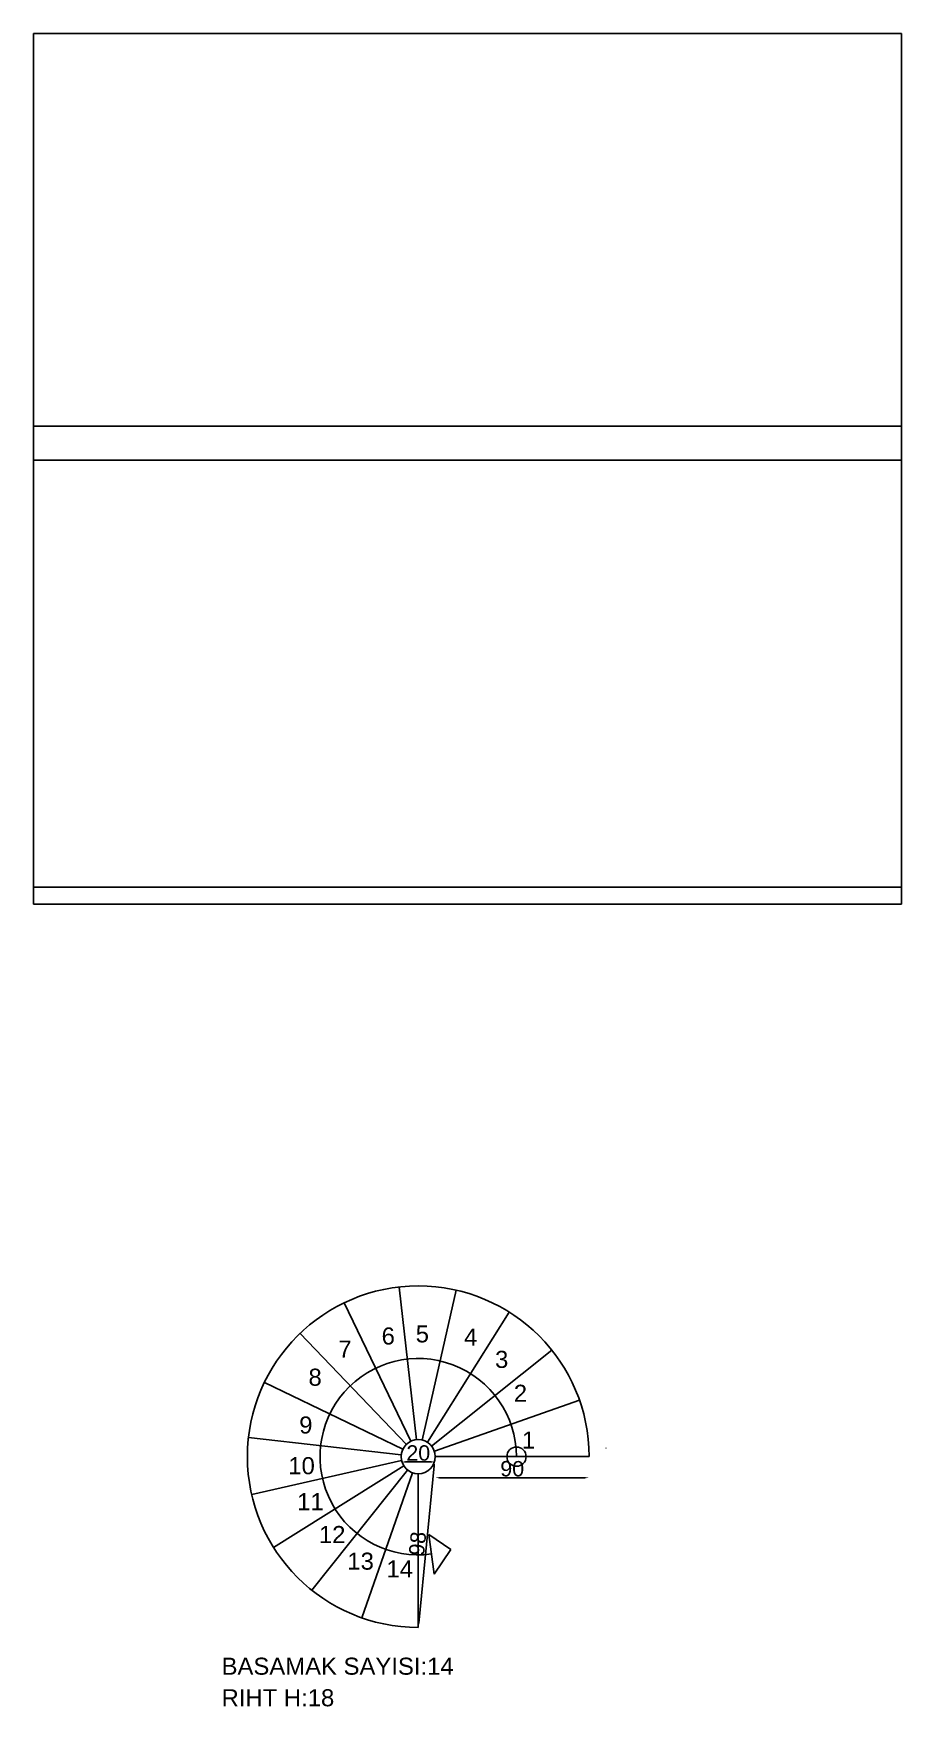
# Model space of a CAD drawing. Header units: millimetres. Extents: x 10088 to 21623, y -4423 to -852.
# Drawn here: x 10088 to 10596, y -4307 to -3327 of the extents above; entities that cross this region are included whole.
import ezdxf

# ---------------------------------------------------------------- set-up
doc = ezdxf.new("R2010")
doc.units = ezdxf.units.MM
doc.layers.add('KESİK', color=253, linetype='Continuous', lineweight=5)
doc.layers.add('olculer', color=3, linetype='Continuous')
doc.styles.get("Standard").update_dxf_attribs({"font": 'arial.ttf'})
doc.dimstyles.new('Rest', dxfattribs={"dimtxt": 20, "dimasz": 2.5, "dimexe": 1.25, "dimexo": 0.625, "dimtad": 1, "dimdec": 0, "dimtxsty": 'Standard', "dimcen": 2.5, "dimse1": 1, "dimse2": 1, "dimclrd": 1, "dimclrt": 1, "dimadec": 0, "dimazin": 0, "dimtfac": 1, "dimtdec": 0, "dimtmove": 0, "dimatfit": 3, "dimfxl": 1, "dimarcsym": 0})

# ---------------------------------------------------------------- blocks, each defined once
blk = doc.blocks.new('*D214')
at = {"color": 1, "lineweight": -2, "transparency": 16777216}
blk.add_line((10325.8, -4173.05), (10410.8, -4173.05), dxfattribs=at)
at = {"color": 1, "transparency": 16777216}
for points in [[(10325.8, -4172.63), (10325.8, -4173.46), (10323.3, -4173.05)], [(10410.8, -4172.63), (10410.8, -4173.46), (10413.3, -4173.05)]]:
    blk.add_solid(points, dxfattribs=at)
at = {"layer": 'Defpoints', "color": 0, "transparency": 16777216}
for p in [(10323.3, -4151.49), (10413.3, -4151.49), (10413.3, -4173.05)]:
    blk.add_point(p, dxfattribs=at)
at = {"color": 1, "transparency": 16777216, "insert": (10368.3, -4167.83), "char_height": 9, "attachment_point": 5}
blk.add_mtext('90', dxfattribs=at)
blk = doc.blocks.new('*D215')
at = {"color": 1, "lineweight": -2, "transparency": 16777216}
blk.add_line((10322.66, -4166.07), (10313.57, -4258.22), dxfattribs=at)
at = {"color": 1, "transparency": 16777216}
for points in [[(10322.25, -4166.03), (10323.08, -4166.11), (10322.91, -4163.58)], [(10313.16, -4258.18), (10313.99, -4258.27), (10313.33, -4260.71)]]:
    blk.add_solid(points, dxfattribs=at)
at = {"layer": 'Defpoints', "color": 0, "transparency": 16777216}
for p in [(10322.88, -4163.58), (10313.3, -4260.71), (10313.33, -4260.71)]:
    blk.add_point(p, dxfattribs=at)
at = {"color": 1, "transparency": 16777216, "insert": (10312.92, -4211.63), "char_height": 9, "attachment_point": 5, "rotation": 84.367}
blk.add_mtext('98', dxfattribs=at)
blk = doc.blocks.new('*D216')
at = {"color": 1, "lineweight": -2, "transparency": 16777216}
blk.add_line((10305.8, -4163.82), (10320.8, -4163.82), dxfattribs=at)
at = {"color": 1, "transparency": 16777216}
for points in [[(10305.8, -4163.4), (10305.8, -4164.23), (10303.3, -4163.82)], [(10320.8, -4163.4), (10320.8, -4164.23), (10323.3, -4163.82)]]:
    blk.add_solid(points, dxfattribs=at)
at = {"layer": 'Defpoints', "color": 0, "transparency": 16777216}
for p in [(10303.3, -4160.71), (10323.3, -4160.71), (10323.3, -4163.82)]:
    blk.add_point(p, dxfattribs=at)
at = {"color": 1, "transparency": 16777216, "insert": (10313.3, -4158.6), "char_height": 9, "attachment_point": 5}
blk.add_mtext('20', dxfattribs=at)

msp = doc.modelspace()

# ---------------------------------------------------------------- linework, layer by layer
for p, q in [((10088.07, -3327.09), (10596.2, -3327.09)), ((10088.07, -3327.09), (10088.07, -3837.09)), ((10596.2, -3327.09), (10596.2, -3837.09)), ((10088.07, -3557.09), (10596.2, -3557.09)), ((10088.07, -3577.09), (10596.2, -3577.09)), ((10088.07, -3827.09), (10596.2, -3827.09)), ((10088.07, -3837.09), (10596.2, -3837.09)), ((10302.11, -4061.34), (10312.18, -4150.77)), ((10335.56, -4063.22), (10315.53, -4150.96)), ((10269.92, -4070.61), (10308.96, -4151.7)), ((10318.62, -4152.24), (10366.51, -4076.04)), ((10306.39, -4153.49), (10244.13, -4088.5)), ((10391.49, -4098.36), (10321.12, -4154.48)), ((10223.21, -4117.32), (10304.29, -4156.37)), ((10322.74, -4157.41), (10407.69, -4127.68)), ((10303.37, -4159.59), (10213.93, -4149.51)), ((10215.81, -4182.96), (10303.55, -4162.94)), ((10413.3, -4160.71), (10323.3, -4160.71)), ((10423.3, -4155.71), (10423.19, -4155.71)), ((10304.84, -4166.03), (10228.63, -4213.91)), ((10250.95, -4238.89), (10307.07, -4168.53)), ((10280.28, -4255.1), (10310, -4170.15)), ((10313.3, -4170.71), (10313.3, -4260.71)), ((10319.5, -4206.26), (10332.41, -4215.12)), ((10322.53, -4229.52), (10319.5, -4206.26)), ((10332.41, -4215.12), (10322.53, -4229.52))]:
    msp.add_line(p, q)
for points in [[(10323.3, -4160.71), (10413.3, -4160.71)], [(10313.3, -4170.71), (10313.3, -4260.71)]]:
    msp.add_lwpolyline(points)
for centre, radius in [((10313.3, -4160.71), 10), ((10370.8, -4160.71), 5.65)]:
    msp.add_circle(centre, radius)
for radius, end in [(100, 270), (57.5, 277.67836)]:
    msp.add_arc((10313.3, -4160.71), radius, 0, end)

# ---------------------------------------------------------------- texts
at = {"layer": 'KESİK', "color": 1}
for s, p in [('BASAMAK SAYISI:14', (10198.17, -4288.44)), ('RIHT H:18', (10198.17, -4306.93))]:
    msp.add_text(s, height=10, dxfattribs=at).set_placement(p)
at = {"layer": 'olculer', "color": 175, "true_color": 0x4554a5}
for s, p in [('6', (10291.84, -4095.03)), ('5', (10311.82, -4093.79)), ('4', (10340.08, -4095.65)), ('7', (10266.54, -4102.7)), ('3', (10358.27, -4108.72)), ('8', (10249.05, -4119.17)), ('2', (10369.24, -4128.57)), ('9', (10243.62, -4147.16)), ('1', (10373.97, -4156.03)), ('10', (10237.23, -4171)), ('11', (10242.42, -4192.05)), ('12', (10255.14, -4211.31)), ('13', (10271.79, -4226.9)), ('14', (10294.68, -4231.46))]:
    msp.add_text(s, height=10, dxfattribs=at).set_placement(p)

# ---------------------------------------------------------------- dimensions: what is measured, and where the dimension line sits
for p1, p2, distance, picture, middle in [((10303.3, -4160.71), (10323.3, -4160.71), -3.11, '*D216', (10313.3, -4158.6)), ((10323.3, -4151.49), (10413.3, -4151.49), -21.56, '*D214', (10368.3, -4167.83)), ((10322.88, -4163.58), (10313.3, -4260.71), 0.02, '*D215', (10312.92, -4211.63))]:
    dim = msp.add_aligned_dim(p1=p1, p2=p2, distance=distance, dimstyle='Rest', override={"dimtxt": 9})
    dim.commit()
    dim.dimension.update_dxf_attribs({"geometry": picture, "text_midpoint": middle})

doc.saveas('drawing.dxf')
